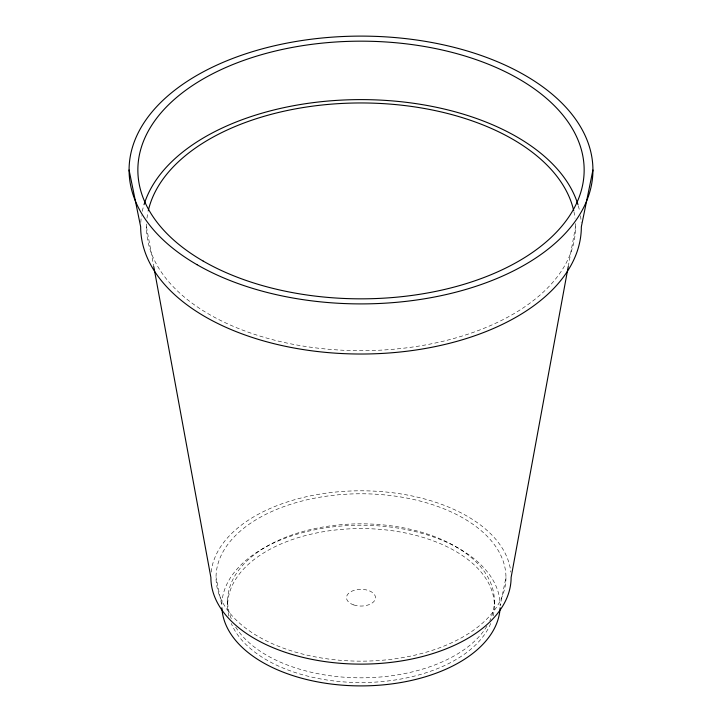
<?xml version="1.0" encoding="UTF-8"?>
<svg xmlns="http://www.w3.org/2000/svg" width="722" height="722" viewBox="0 0 722 722"><rect width="100%" height="100%" fill="white"/><g stroke="black" fill="none" stroke-linecap="round" stroke-linejoin="round"><path stroke-width="0.54" stroke-dasharray="3.61 2.71" d="M568.223 266.635L575.533 226.816M505.96 577.465A144.96 83.689 0 0 1 288.52 649.944A144.96 83.689 0 0 1 288.52 504.985A144.96 83.689 0 0 1 505.96 577.465L500.156 605.559A139.156 80.341 0 0 0 361 525.219A139.156 80.341 0 0 0 221.844 605.559L216.04 577.465M146.467 226.816L153.777 266.635M494.362 600.821L494.362 605.559M227.638 600.821L227.638 605.559M211.176 572.095A150.113 86.667 0 0 1 361 490.798A150.113 86.667 0 0 1 510.824 572.095M575.461 223.603A214.533 123.859 0 0 1 361 350.675A214.533 123.859 0 0 1 146.539 223.603M146.981 218.206A214.533 123.859 0 0 1 148.064 211.726M573.936 211.726A214.533 123.859 0 0 1 575.019 218.206M231.293 618.709A133.362 76.992 0 0 1 362.823 523.838A133.362 76.992 0 0 1 489.814 620.749M486.89 626.236A133.362 76.992 0 0 1 361 677.823A133.362 76.992 0 0 1 235.11 626.236M228.901 616.137A133.362 76.992 0 0 1 361 528.567A133.362 76.992 0 0 1 493.099 616.137M490.707 623.447A133.362 76.992 0 0 1 361 682.552A133.362 76.992 0 0 1 231.293 623.447M140.799 222.412A220.336 127.207 0 0 1 141.503 215.761M142.306 211.32A220.336 127.207 0 0 1 143.696 205.797M578.304 205.797A220.336 127.207 0 0 1 579.694 211.32M580.497 215.761A220.336 127.207 0 0 1 581.201 222.412M353.753 604.937A14.494 8.366 0 0 0 375.494 597.69A14.494 8.366 0 0 0 353.753 590.443A14.494 8.366 0 0 0 353.753 604.937"/><path stroke-width="1.08" d="M568.223 266.635L511.113 577.465A150.113 86.667 0 0 1 361 664.132A150.113 86.667 0 0 1 210.887 577.465L153.777 266.635M592.933 170.004L581.336 226.816A220.336 127.207 0 0 1 361 354.024A220.336 127.207 0 0 1 140.664 226.816L129.067 170.004M500.102 607.753A139.156 80.341 0 0 1 361 685.9A139.156 80.341 0 0 1 221.898 607.753M148.299 210.653A214.533 123.859 0 0 1 361 102.957A214.533 123.859 0 0 1 573.701 210.653M144.021 204.696A220.336 127.207 0 0 1 361 99.609A220.336 127.207 0 0 1 577.979 204.696M196.998 264.685A231.933 133.904 0 0 0 585.028 204.66A231.933 133.904 0 0 0 300.975 40.667A231.933 133.904 0 0 0 196.998 264.685M203.207 261.102A223.161 128.841 0 0 0 576.553 203.351A223.161 128.841 0 0 0 303.24 45.558A223.161 128.841 0 0 0 203.207 261.102"/></g></svg>
